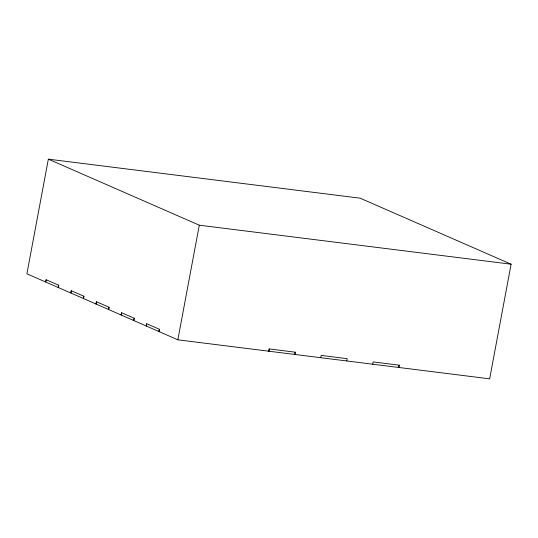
<?xml version="1.0" encoding="UTF-8"?>
<svg xmlns="http://www.w3.org/2000/svg" width="538" height="538" viewBox="0 0 538 538"><rect width="100%" height="100%" fill="white"/><g stroke="black" fill="none" stroke-linecap="round" stroke-linejoin="round"><path stroke-width="0.81" d="M48.353 159.161L26.9 273.795L177.843 339.821L489.647 378.839L511.1 264.205L360.157 198.179L48.353 159.161L199.295 225.193L511.1 264.205M46.093 279.74L45.663 282.033L46.194 279.753L58.777 285.254L58.238 287.534L58.777 285.254M71.251 290.742L70.821 293.035L71.352 290.755L83.928 296.263L83.397 298.543L83.928 296.263M96.403 301.751L95.979 304.044L96.51 301.764L109.086 307.265L108.555 309.545L109.086 307.265M121.561 312.753L121.131 315.046L121.669 312.766L134.244 318.274L133.713 320.554L134.244 318.274M146.719 323.762L146.289 326.055L146.82 323.775L159.403 329.276L158.865 331.556L159.403 329.276M177.843 339.821L199.295 225.193M269.262 348.933L268.832 351.227L269.262 348.933L295.248 352.182L294.817 354.475L295.248 352.182M346.788 360.978L347.165 358.664L321.179 355.416L320.749 357.709M372.767 364.233L373.15 361.919L399.183 365.188L398.752 367.481L399.183 365.188"/></g></svg>
